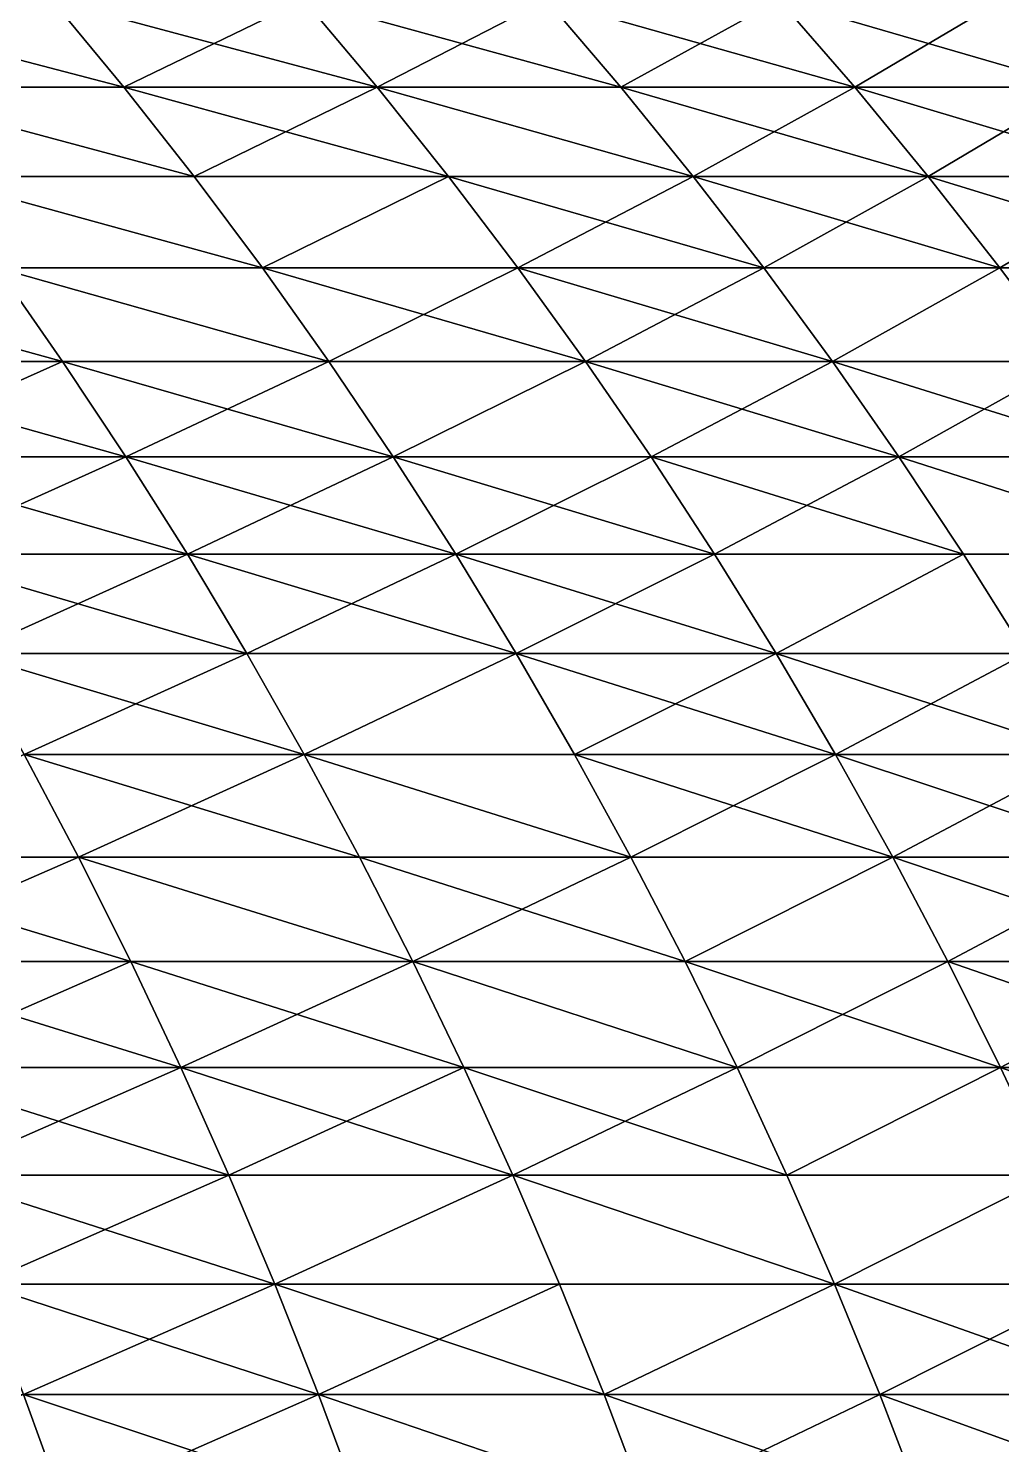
# Model space of a CAD drawing. Header units: millimetres. Extents: x -3250 to 8000, y -3250 to 3250.
# Drawn here: x 7240.7 to 7398.2, y 339 to 568.1 of the extents above; entities that cross this region are included whole.
import ezdxf

# ---------------------------------------------------------------- set-up
doc = ezdxf.new("R2010")
doc.units = ezdxf.units.MM
doc.header["$MEASUREMENT"] = 0
doc.layers.add('MESH_3D', color=2, linetype='CONTINUOUS')

msp = doc.modelspace()

# ---------------------------------------------------------------- linework, layer by layer
at = {"layer": 'MESH_3D'}
for points in [[(7202.19, 572.69, 1872.94), (7256.15, 558.59, 1925.42), (7213.64, 558.59, 1864.71)], [(7202.19, 572.69, 1872.94), (7244.5, 572.69, 1933.37), (7256.15, 558.59, 1925.42)], [(7256.15, 558.59, 24774.58), (7202.19, 572.69, 24827.06), (7213.64, 558.59, 24835.29)], [(7244.5, 572.69, 24766.63), (7202.19, 572.69, 24827.06), (7256.15, 558.59, 24774.58)], [(7244.5, 572.69, 1933.37), (7297.14, 558.59, 1987.18), (7256.15, 558.59, 1925.42)], [(7244.5, 572.69, 1933.37), (7285.29, 572.69, 1994.83), (7297.14, 558.59, 1987.18)], [(7285.29, 572.69, 24705.17), (7244.5, 572.69, 24766.63), (7256.15, 558.59, 24774.58)], [(7285.29, 572.69, 24705.17), (7256.15, 558.59, 24774.58), (7297.14, 558.59, 24712.82)], [(7285.29, 572.69, 1994.83), (7336.57, 558.59, 2049.93), (7297.14, 558.59, 1987.18)], [(7285.29, 572.69, 1994.83), (7324.54, 572.69, 2057.29), (7336.57, 558.59, 2049.93)], [(7324.54, 572.69, 24642.71), (7285.29, 572.69, 24705.17), (7297.14, 558.59, 24712.82)], [(7324.54, 572.69, 24642.71), (7297.14, 558.59, 24712.82), (7336.57, 558.59, 24650.07)], [(7324.54, 572.69, 2057.29), (7362.21, 572.69, 2120.71), (7374.43, 558.59, 2113.65)], [(7324.54, 572.69, 2057.29), (7374.43, 558.59, 2113.65), (7336.57, 558.59, 2049.93)], [(7362.21, 572.69, 24579.29), (7324.54, 572.69, 24642.71), (7336.57, 558.59, 24650.07)], [(7362.21, 572.69, 24579.29), (7336.57, 558.59, 24650.07), (7374.43, 558.59, 24586.35)], [(7362.21, 572.69, 2120.71), (7398.3, 572.69, 2185.04), (7410.68, 558.59, 2178.3)], [(7362.21, 572.69, 2120.71), (7410.68, 558.59, 2178.3), (7374.43, 558.59, 2113.65)], [(7398.3, 572.69, 24514.96), (7362.21, 572.69, 24579.29), (7374.43, 558.59, 24586.35)], [(7398.3, 572.69, 24514.96), (7374.43, 558.59, 24586.35), (7410.68, 558.59, 24521.7)], [(7213.64, 558.59, 1864.71), (7256.15, 558.59, 1925.42), (7267.51, 544.14, 1917.68)], [(7213.64, 558.59, 1864.71), (7267.51, 544.14, 1917.68), (7224.81, 544.14, 1856.68)], [(7267.51, 544.14, 24782.32), (7213.64, 558.59, 24835.29), (7224.81, 544.14, 24843.32)], [(7256.15, 558.59, 24774.58), (7213.64, 558.59, 24835.29), (7267.51, 544.14, 24782.32)], [(7256.15, 558.59, 1925.42), (7297.14, 558.59, 1987.18), (7308.69, 544.14, 1979.72)], [(7256.15, 558.59, 1925.42), (7308.69, 544.14, 1979.72), (7267.51, 544.14, 1917.68)], [(7297.14, 558.59, 24712.82), (7256.15, 558.59, 24774.58), (7267.51, 544.14, 24782.32)], [(7297.14, 558.59, 24712.82), (7267.51, 544.14, 24782.32), (7308.69, 544.14, 24720.28)], [(7297.14, 558.59, 1987.18), (7336.57, 558.59, 2049.93), (7348.3, 544.14, 2042.76)], [(7297.14, 558.59, 1987.18), (7348.3, 544.14, 2042.76), (7308.69, 544.14, 1979.72)], [(7348.3, 544.14, 24657.24), (7297.14, 558.59, 24712.82), (7308.69, 544.14, 24720.28)], [(7336.57, 558.59, 24650.07), (7297.14, 558.59, 24712.82), (7348.3, 544.14, 24657.24)], [(7336.57, 558.59, 2049.93), (7374.43, 558.59, 2113.65), (7386.33, 544.14, 2106.78)], [(7336.57, 558.59, 2049.93), (7386.33, 544.14, 2106.78), (7348.3, 544.14, 2042.76)], [(7374.43, 558.59, 24586.35), (7336.57, 558.59, 24650.07), (7348.3, 544.14, 24657.24)], [(7374.43, 558.59, 24586.35), (7348.3, 544.14, 24657.24), (7386.33, 544.14, 24593.22)], [(7374.43, 558.59, 2113.65), (7410.68, 558.59, 2178.3), (7386.33, 544.14, 2106.78)], [(7422.76, 544.14, 24528.28), (7374.43, 558.59, 24586.35), (7386.33, 544.14, 24593.22)], [(7410.68, 558.59, 24521.7), (7374.43, 558.59, 24586.35), (7422.76, 544.14, 24528.28)], [(7386.33, 544.14, 2106.78), (7410.68, 558.59, 2178.3), (7422.76, 544.14, 2171.72)], [(7224.81, 544.14, 1856.68), (7267.51, 544.14, 1917.68), (7278.57, 529.35, 1910.14)], [(7224.81, 544.14, 1856.68), (7278.57, 529.35, 1910.14), (7235.67, 529.35, 1848.87)], [(7278.57, 529.35, 24789.86), (7224.81, 544.14, 24843.32), (7235.67, 529.35, 24851.13)], [(7267.51, 544.14, 24782.32), (7224.81, 544.14, 24843.32), (7278.57, 529.35, 24789.86)], [(7267.51, 544.14, 1917.68), (7308.69, 544.14, 1979.72), (7278.57, 529.35, 1910.14)], [(7308.69, 544.14, 24720.28), (7267.51, 544.14, 24782.32), (7278.57, 529.35, 24789.86)], [(7278.57, 529.35, 1910.14), (7308.69, 544.14, 1979.72), (7319.93, 529.35, 1972.46)], [(7308.69, 544.14, 24720.28), (7278.57, 529.35, 24789.86), (7319.93, 529.35, 24727.54)], [(7308.69, 544.14, 1979.72), (7348.3, 544.14, 2042.76), (7359.72, 529.35, 2035.79)], [(7308.69, 544.14, 1979.72), (7359.72, 529.35, 2035.79), (7319.93, 529.35, 1972.46)], [(7348.3, 544.14, 24657.24), (7308.69, 544.14, 24720.28), (7319.93, 529.35, 24727.54)], [(7348.3, 544.14, 24657.24), (7319.93, 529.35, 24727.54), (7359.72, 529.35, 24664.21)], [(7348.3, 544.14, 2042.76), (7386.33, 544.14, 2106.78), (7397.92, 529.35, 2100.09)], [(7348.3, 544.14, 2042.76), (7397.92, 529.35, 2100.09), (7359.72, 529.35, 2035.79)], [(7386.33, 544.14, 24593.22), (7348.3, 544.14, 24657.24), (7359.72, 529.35, 24664.21)], [(7386.33, 544.14, 24593.22), (7359.72, 529.35, 24664.21), (7397.92, 529.35, 24599.91)], [(7386.33, 544.14, 2106.78), (7434.51, 529.35, 2165.32), (7397.92, 529.35, 2100.09)], [(7386.33, 544.14, 2106.78), (7422.76, 544.14, 2171.72), (7434.51, 529.35, 2165.32)], [(7422.76, 544.14, 24528.28), (7386.33, 544.14, 24593.22), (7397.92, 529.35, 24599.91)], [(7422.76, 544.14, 24528.28), (7397.92, 529.35, 24599.91), (7434.51, 529.35, 24534.68)], [(7191.26, 529.35, 1788.69), (7235.67, 529.35, 1848.87), (7246.24, 514.23, 1841.28)], [(7191.26, 529.35, 1788.69), (7246.24, 514.23, 1841.28), (7201.63, 514.23, 1780.84)], [(7235.67, 529.35, 24851.13), (7201.63, 514.23, 24919.16), (7246.24, 514.23, 24858.72)], [(7235.67, 529.35, 1848.87), (7289.32, 514.23, 1902.81), (7246.24, 514.23, 1841.28)], [(7235.67, 529.35, 1848.87), (7278.57, 529.35, 1910.14), (7289.32, 514.23, 1902.81)], [(7289.32, 514.23, 24797.19), (7235.67, 529.35, 24851.13), (7246.24, 514.23, 24858.72)], [(7278.57, 529.35, 24789.86), (7235.67, 529.35, 24851.13), (7289.32, 514.23, 24797.19)], [(7278.57, 529.35, 1910.14), (7319.93, 529.35, 1972.46), (7330.86, 514.23, 1965.4)], [(7278.57, 529.35, 1910.14), (7330.86, 514.23, 1965.4), (7289.32, 514.23, 1902.81)], [(7319.93, 529.35, 24727.54), (7278.57, 529.35, 24789.86), (7289.32, 514.23, 24797.19)], [(7319.93, 529.35, 24727.54), (7289.32, 514.23, 24797.19), (7330.86, 514.23, 24734.6)], [(7319.93, 529.35, 1972.46), (7359.72, 529.35, 2035.79), (7370.83, 514.23, 2029)], [(7319.93, 529.35, 1972.46), (7370.83, 514.23, 2029), (7330.86, 514.23, 1965.4)], [(7359.72, 529.35, 24664.21), (7319.93, 529.35, 24727.54), (7330.86, 514.23, 24734.6)], [(7359.72, 529.35, 24664.21), (7330.86, 514.23, 24734.6), (7370.83, 514.23, 24671)], [(7359.72, 529.35, 2035.79), (7397.92, 529.35, 2100.09), (7370.83, 514.23, 2029)], [(7397.92, 529.35, 24599.91), (7359.72, 529.35, 24664.21), (7370.83, 514.23, 24671)], [(7370.83, 514.23, 2029), (7397.92, 529.35, 2100.09), (7409.19, 514.23, 2093.58)], [(7397.92, 529.35, 24599.91), (7370.83, 514.23, 24671), (7409.19, 514.23, 24606.42)], [(7397.92, 529.35, 2100.09), (7434.51, 529.35, 2165.32), (7409.19, 514.23, 2093.58)], [(7434.51, 529.35, 24534.68), (7397.92, 529.35, 24599.91), (7409.19, 514.23, 24606.42)], [(7201.63, 514.23, 1780.84), (7246.24, 514.23, 1841.28), (7211.7, 498.79, 1773.21)], [(7256.49, 498.79, 24866.1), (7201.63, 514.23, 24919.16), (7211.7, 498.79, 24926.79)], [(7246.24, 514.23, 24858.72), (7201.63, 514.23, 24919.16), (7256.49, 498.79, 24866.1)], [(7211.7, 498.79, 1773.21), (7246.24, 514.23, 1841.28), (7256.49, 498.79, 1833.9)], [(7246.24, 514.23, 1841.28), (7289.32, 514.23, 1902.81), (7299.76, 498.79, 1895.69)], [(7246.24, 514.23, 1841.28), (7299.76, 498.79, 1895.69), (7256.49, 498.79, 1833.9)], [(7289.32, 514.23, 24797.19), (7246.24, 514.23, 24858.72), (7256.49, 498.79, 24866.1)], [(7289.32, 514.23, 24797.19), (7256.49, 498.79, 24866.1), (7299.76, 498.79, 24804.31)], [(7289.32, 514.23, 1902.81), (7330.86, 514.23, 1965.4), (7299.76, 498.79, 1895.69)], [(7330.86, 514.23, 24734.6), (7289.32, 514.23, 24797.19), (7299.76, 498.79, 24804.31)], [(7299.76, 498.79, 1895.69), (7330.86, 514.23, 1965.4), (7341.47, 498.79, 1958.55)], [(7330.86, 514.23, 24734.6), (7299.76, 498.79, 24804.31), (7341.47, 498.79, 24741.45)], [(7330.86, 514.23, 1965.4), (7381.6, 498.79, 2022.42), (7341.47, 498.79, 1958.55)], [(7330.86, 514.23, 1965.4), (7370.83, 514.23, 2029), (7381.6, 498.79, 2022.42)], [(7370.83, 514.23, 24671), (7330.86, 514.23, 24734.6), (7341.47, 498.79, 24741.45)], [(7370.83, 514.23, 24671), (7341.47, 498.79, 24741.45), (7381.6, 498.79, 24677.58)], [(7370.83, 514.23, 2029), (7420.13, 498.79, 2087.27), (7381.6, 498.79, 2022.42)], [(7370.83, 514.23, 2029), (7409.19, 514.23, 2093.58), (7420.13, 498.79, 2087.27)], [(7409.19, 514.23, 24606.42), (7370.83, 514.23, 24671), (7381.6, 498.79, 24677.58)], [(7409.19, 514.23, 24606.42), (7381.6, 498.79, 24677.58), (7420.13, 498.79, 24612.73)], [(7211.7, 498.79, 1773.21), (7266.43, 483.04, 1826.76), (7221.45, 483.04, 1765.82)], [(7211.7, 498.79, 1773.21), (7256.49, 498.79, 1833.9), (7266.43, 483.04, 1826.76)], [(7256.49, 498.79, 24866.1), (7211.7, 498.79, 24926.79), (7221.45, 483.04, 24934.18)], [(7256.49, 498.79, 24866.1), (7221.45, 483.04, 24934.18), (7266.43, 483.04, 24873.24)], [(7256.49, 498.79, 1833.9), (7299.76, 498.79, 1895.69), (7309.87, 483.04, 1888.8)], [(7256.49, 498.79, 1833.9), (7309.87, 483.04, 1888.8), (7266.43, 483.04, 1826.76)], [(7299.76, 498.79, 24804.31), (7256.49, 498.79, 24866.1), (7266.43, 483.04, 24873.24)], [(7299.76, 498.79, 24804.31), (7266.43, 483.04, 24873.24), (7309.87, 483.04, 24811.2)], [(7299.76, 498.79, 1895.69), (7341.47, 498.79, 1958.55), (7351.75, 483.04, 1951.9)], [(7299.76, 498.79, 1895.69), (7351.75, 483.04, 1951.9), (7309.87, 483.04, 1888.8)], [(7341.47, 498.79, 24741.45), (7299.76, 498.79, 24804.31), (7309.87, 483.04, 24811.2)], [(7341.47, 498.79, 24741.45), (7309.87, 483.04, 24811.2), (7351.75, 483.04, 24748.1)], [(7341.47, 498.79, 1958.55), (7392.05, 483.04, 2016.03), (7351.75, 483.04, 1951.9)], [(7341.47, 498.79, 1958.55), (7381.6, 498.79, 2022.42), (7392.05, 483.04, 2016.03)], [(7381.6, 498.79, 24677.58), (7341.47, 498.79, 24741.45), (7351.75, 483.04, 24748.1)], [(7381.6, 498.79, 24677.58), (7351.75, 483.04, 24748.1), (7392.05, 483.04, 24683.97)], [(7381.6, 498.79, 2022.42), (7420.13, 498.79, 2087.27), (7430.73, 483.04, 2081.15)], [(7381.6, 498.79, 2022.42), (7430.73, 483.04, 2081.15), (7392.05, 483.04, 2016.03)], [(7430.73, 483.04, 24618.85), (7381.6, 498.79, 24677.58), (7392.05, 483.04, 24683.97)], [(7420.13, 498.79, 24612.73), (7381.6, 498.79, 24677.58), (7430.73, 483.04, 24618.85)], [(7221.45, 483.04, 1765.82), (7266.43, 483.04, 1826.76), (7276.05, 466.99, 1819.84)], [(7221.45, 483.04, 1765.82), (7276.05, 466.99, 1819.84), (7230.9, 466.99, 1758.67)], [(7266.43, 483.04, 24873.24), (7221.45, 483.04, 24934.18), (7230.9, 466.99, 24941.33)], [(7266.43, 483.04, 24873.24), (7230.9, 466.99, 24941.33), (7276.05, 466.99, 24880.16)], [(7266.43, 483.04, 1826.76), (7309.87, 483.04, 1888.8), (7276.05, 466.99, 1819.84)], [(7319.66, 466.99, 24817.87), (7266.43, 483.04, 24873.24), (7276.05, 466.99, 24880.16)], [(7309.87, 483.04, 24811.2), (7266.43, 483.04, 24873.24), (7319.66, 466.99, 24817.87)], [(7276.05, 466.99, 1819.84), (7309.87, 483.04, 1888.8), (7319.66, 466.99, 1882.13)], [(7309.87, 483.04, 1888.8), (7351.75, 483.04, 1951.9), (7361.7, 466.99, 1945.48)], [(7309.87, 483.04, 1888.8), (7361.7, 466.99, 1945.48), (7319.66, 466.99, 1882.13)], [(7351.75, 483.04, 24748.1), (7309.87, 483.04, 24811.2), (7319.66, 466.99, 24817.87)], [(7351.75, 483.04, 24748.1), (7319.66, 466.99, 24817.87), (7361.7, 466.99, 24754.52)], [(7351.75, 483.04, 1951.9), (7392.05, 483.04, 2016.03), (7361.7, 466.99, 1945.48)], [(7392.05, 483.04, 24683.97), (7351.75, 483.04, 24748.1), (7361.7, 466.99, 24754.52)], [(7361.7, 466.99, 1945.48), (7392.05, 483.04, 2016.03), (7402.15, 466.99, 2009.86)], [(7392.05, 483.04, 24683.97), (7361.7, 466.99, 24754.52), (7402.15, 466.99, 24690.14)], [(7392.05, 483.04, 2016.03), (7430.73, 483.04, 2081.15), (7402.15, 466.99, 2009.86)], [(7430.73, 483.04, 24618.85), (7392.05, 483.04, 24683.97), (7402.15, 466.99, 24690.14)], [(7230.9, 466.99, 1758.67), (7276.05, 466.99, 1819.84), (7285.33, 450.66, 1813.17)], [(7230.9, 466.99, 1758.67), (7285.33, 450.66, 1813.17), (7240.02, 450.66, 1751.76)], [(7276.05, 466.99, 24880.16), (7230.9, 466.99, 24941.33), (7240.02, 450.66, 24948.24)], [(7276.05, 466.99, 24880.16), (7240.02, 450.66, 24948.24), (7285.33, 450.66, 24886.83)], [(7276.05, 466.99, 1819.84), (7319.66, 466.99, 1882.13), (7285.33, 450.66, 1813.17)], [(7319.66, 466.99, 24817.87), (7276.05, 466.99, 24880.16), (7285.33, 450.66, 24886.83)], [(7285.33, 450.66, 1813.17), (7319.66, 466.99, 1882.13), (7329.11, 450.66, 1875.68)], [(7319.66, 466.99, 24817.87), (7285.33, 450.66, 24886.83), (7329.11, 450.66, 24824.32)], [(7319.66, 466.99, 1882.13), (7361.7, 466.99, 1945.48), (7371.31, 450.66, 1939.27)], [(7319.66, 466.99, 1882.13), (7371.31, 450.66, 1939.27), (7329.11, 450.66, 1875.68)], [(7361.7, 466.99, 24754.52), (7319.66, 466.99, 24817.87), (7329.11, 450.66, 24824.32)], [(7361.7, 466.99, 24754.52), (7329.11, 450.66, 24824.32), (7371.31, 450.66, 24760.73)], [(7361.7, 466.99, 1945.48), (7402.15, 466.99, 2009.86), (7411.92, 450.66, 2003.89)], [(7361.7, 466.99, 1945.48), (7411.92, 450.66, 2003.89), (7371.31, 450.66, 1939.27)], [(7402.15, 466.99, 24690.14), (7361.7, 466.99, 24754.52), (7371.31, 450.66, 24760.73)], [(7402.15, 466.99, 24690.14), (7371.31, 450.66, 24760.73), (7411.92, 450.66, 24696.11)], [(7201.8, 434.04, 1684.63), (7240.02, 450.66, 1751.76), (7248.81, 434.04, 1745.1)], [(7240.02, 450.66, 24948.24), (7201.8, 434.04, 25015.37), (7248.81, 434.04, 24954.9)], [(7240.02, 450.66, 1751.76), (7294.29, 434.04, 1806.73), (7248.81, 434.04, 1745.1)], [(7240.02, 450.66, 1751.76), (7285.33, 450.66, 1813.17), (7294.29, 434.04, 1806.73)], [(7285.33, 450.66, 24886.83), (7240.02, 450.66, 24948.24), (7248.81, 434.04, 24954.9)], [(7285.33, 450.66, 24886.83), (7248.81, 434.04, 24954.9), (7294.29, 434.04, 24893.27)], [(7285.33, 450.66, 1813.17), (7338.22, 434.04, 1869.47), (7294.29, 434.04, 1806.73)], [(7285.33, 450.66, 1813.17), (7329.11, 450.66, 1875.68), (7338.22, 434.04, 1869.47)], [(7338.22, 434.04, 24830.53), (7285.33, 450.66, 24886.83), (7294.29, 434.04, 24893.27)], [(7329.11, 450.66, 24824.32), (7285.33, 450.66, 24886.83), (7338.22, 434.04, 24830.53)], [(7329.11, 450.66, 1875.68), (7380.58, 434.04, 1933.29), (7338.22, 434.04, 1869.47)], [(7329.11, 450.66, 1875.68), (7371.31, 450.66, 1939.27), (7380.58, 434.04, 1933.29)], [(7371.31, 450.66, 24760.73), (7329.11, 450.66, 24824.32), (7338.22, 434.04, 24830.53)], [(7371.31, 450.66, 24760.73), (7338.22, 434.04, 24830.53), (7380.58, 434.04, 24766.71)], [(7371.31, 450.66, 1939.27), (7411.92, 450.66, 2003.89), (7421.33, 434.04, 1998.14)], [(7371.31, 450.66, 1939.27), (7421.33, 434.04, 1998.14), (7380.58, 434.04, 1933.29)], [(7411.92, 450.66, 24696.11), (7371.31, 450.66, 24760.73), (7380.58, 434.04, 24766.71)], [(7411.92, 450.66, 24696.11), (7380.58, 434.04, 24766.71), (7421.33, 434.04, 24701.86)], [(7201.8, 434.04, 1684.63), (7257.27, 417.15, 1738.69), (7210.1, 417.15, 1678.01)], [(7201.8, 434.04, 1684.63), (7248.81, 434.04, 1745.1), (7257.27, 417.15, 1738.69)], [(7248.81, 434.04, 24954.9), (7201.8, 434.04, 25015.37), (7210.1, 417.15, 25021.99)], [(7248.81, 434.04, 24954.9), (7210.1, 417.15, 25021.99), (7257.27, 417.15, 24961.31)], [(7248.81, 434.04, 1745.1), (7302.91, 417.15, 1800.53), (7257.27, 417.15, 1738.69)], [(7248.81, 434.04, 1745.1), (7294.29, 434.04, 1806.73), (7302.91, 417.15, 1800.53)], [(7302.91, 417.15, 24899.47), (7248.81, 434.04, 24954.9), (7257.27, 417.15, 24961.31)], [(7294.29, 434.04, 24893.27), (7248.81, 434.04, 24954.9), (7302.91, 417.15, 24899.47)], [(7294.29, 434.04, 1806.73), (7338.22, 434.04, 1869.47), (7346.99, 417.15, 1863.49)], [(7294.29, 434.04, 1806.73), (7346.99, 417.15, 1863.49), (7302.91, 417.15, 1800.53)], [(7338.22, 434.04, 24830.53), (7294.29, 434.04, 24893.27), (7302.91, 417.15, 24899.47)], [(7338.22, 434.04, 24830.53), (7302.91, 417.15, 24899.47), (7346.99, 417.15, 24836.51)], [(7338.22, 434.04, 1869.47), (7380.58, 434.04, 1933.29), (7346.99, 417.15, 1863.49)], [(7380.58, 434.04, 24766.71), (7338.22, 434.04, 24830.53), (7346.99, 417.15, 24836.51)], [(7346.99, 417.15, 1863.49), (7380.58, 434.04, 1933.29), (7389.49, 417.15, 1927.53)], [(7380.58, 434.04, 24766.71), (7346.99, 417.15, 24836.51), (7389.49, 417.15, 24772.47)], [(7380.58, 434.04, 1933.29), (7421.33, 434.04, 1998.14), (7430.38, 417.15, 1992.61)], [(7380.58, 434.04, 1933.29), (7430.38, 417.15, 1992.61), (7389.49, 417.15, 1927.53)], [(7421.33, 434.04, 24701.86), (7380.58, 434.04, 24766.71), (7389.49, 417.15, 24772.47)], [(7421.33, 434.04, 24701.86), (7389.49, 417.15, 24772.47), (7430.38, 417.15, 24707.39)], [(7210.1, 417.15, 1678.01), (7265.39, 400, 1732.54), (7218.06, 400, 1671.66)], [(7210.1, 417.15, 1678.01), (7257.27, 417.15, 1738.69), (7265.39, 400, 1732.54)], [(7257.27, 417.15, 24961.31), (7210.1, 417.15, 25021.99), (7218.06, 400, 25028.34)], [(7257.27, 417.15, 24961.31), (7218.06, 400, 25028.34), (7265.39, 400, 24967.46)], [(7257.27, 417.15, 1738.69), (7302.91, 417.15, 1800.53), (7311.18, 400, 1794.59)], [(7257.27, 417.15, 1738.69), (7311.18, 400, 1794.59), (7265.39, 400, 1732.54)], [(7302.91, 417.15, 24899.47), (7257.27, 417.15, 24961.31), (7265.39, 400, 24967.46)], [(7302.91, 417.15, 24899.47), (7265.39, 400, 24967.46), (7311.18, 400, 24905.41)], [(7302.91, 417.15, 1800.53), (7355.41, 400, 1857.75), (7311.18, 400, 1794.59)], [(7302.91, 417.15, 1800.53), (7346.99, 417.15, 1863.49), (7355.41, 400, 1857.75)], [(7355.41, 400, 24842.25), (7302.91, 417.15, 24899.47), (7311.18, 400, 24905.41)], [(7346.99, 417.15, 24836.51), (7302.91, 417.15, 24899.47), (7355.41, 400, 24842.25)], [(7346.99, 417.15, 1863.49), (7398.05, 400, 1922), (7355.41, 400, 1857.75)], [(7346.99, 417.15, 1863.49), (7389.49, 417.15, 1927.53), (7398.05, 400, 1922)], [(7389.49, 417.15, 24772.47), (7346.99, 417.15, 24836.51), (7355.41, 400, 24842.25)], [(7389.49, 417.15, 24772.47), (7355.41, 400, 24842.25), (7398.05, 400, 24778)], [(7389.49, 417.15, 1927.53), (7439.08, 400, 1987.29), (7398.05, 400, 1922)], [(7389.49, 417.15, 1927.53), (7430.38, 417.15, 1992.61), (7439.08, 400, 1987.29)], [(7430.38, 417.15, 24707.39), (7389.49, 417.15, 24772.47), (7398.05, 400, 24778)], [(7430.38, 417.15, 24707.39), (7398.05, 400, 24778), (7439.08, 400, 24712.71)], [(7218.06, 400, 1671.66), (7273.17, 382.6, 1726.65), (7225.69, 382.6, 1665.57)], [(7218.06, 400, 1671.66), (7265.39, 400, 1732.54), (7273.17, 382.6, 1726.65)], [(7265.39, 400, 24967.46), (7218.06, 400, 25028.34), (7225.69, 382.6, 25034.43)], [(7265.39, 400, 24967.46), (7225.69, 382.6, 25034.43), (7273.17, 382.6, 24973.35)], [(7265.39, 400, 1732.54), (7311.18, 400, 1794.59), (7273.17, 382.6, 1726.65)], [(7319.1, 382.6, 24911.11), (7265.39, 400, 24967.46), (7273.17, 382.6, 24973.35)], [(7311.18, 400, 24905.41), (7265.39, 400, 24967.46), (7319.1, 382.6, 24911.11)], [(7273.17, 382.6, 1726.65), (7311.18, 400, 1794.59), (7319.1, 382.6, 1788.89)], [(7311.18, 400, 1794.59), (7355.41, 400, 1857.75), (7363.47, 382.6, 1852.26)], [(7311.18, 400, 1794.59), (7363.47, 382.6, 1852.26), (7319.1, 382.6, 1788.89)], [(7355.41, 400, 24842.25), (7311.18, 400, 24905.41), (7319.1, 382.6, 24911.11)], [(7355.41, 400, 24842.25), (7319.1, 382.6, 24911.11), (7363.47, 382.6, 24847.74)], [(7355.41, 400, 1857.75), (7398.05, 400, 1922), (7363.47, 382.6, 1852.26)], [(7398.05, 400, 24778), (7355.41, 400, 24842.25), (7363.47, 382.6, 24847.74)], [(7363.47, 382.6, 1852.26), (7398.05, 400, 1922), (7406.25, 382.6, 1916.71)], [(7398.05, 400, 24778), (7363.47, 382.6, 24847.74), (7406.25, 382.6, 24783.29)], [(7398.05, 400, 1922), (7439.08, 400, 1987.29), (7447.4, 382.6, 1982.21)], [(7398.05, 400, 1922), (7447.4, 382.6, 1982.21), (7406.25, 382.6, 1916.71)], [(7439.08, 400, 24712.71), (7398.05, 400, 24778), (7406.25, 382.6, 24783.29)], [(7225.69, 382.6, 1665.57), (7273.17, 382.6, 1726.65), (7280.59, 364.97, 1721.02)], [(7225.69, 382.6, 1665.57), (7280.59, 364.97, 1721.02), (7232.98, 364.97, 1659.76)], [(7273.17, 382.6, 24973.35), (7225.69, 382.6, 25034.43), (7232.98, 364.97, 25040.24)], [(7273.17, 382.6, 24973.35), (7232.98, 364.97, 25040.24), (7280.59, 364.97, 24978.98)], [(7273.17, 382.6, 1726.65), (7319.1, 382.6, 1788.89), (7280.59, 364.97, 1721.02)], [(7319.1, 382.6, 24911.11), (7273.17, 382.6, 24973.35), (7280.59, 364.97, 24978.98)], [(7280.59, 364.97, 1721.02), (7319.1, 382.6, 1788.89), (7326.67, 364.97, 1783.45)], [(7319.1, 382.6, 24911.11), (7280.59, 364.97, 24978.98), (7326.67, 364.97, 24916.55)], [(7319.1, 382.6, 1788.89), (7371.17, 364.97, 1847.01), (7326.67, 364.97, 1783.45)], [(7319.1, 382.6, 1788.89), (7363.47, 382.6, 1852.26), (7371.17, 364.97, 1847.01)], [(7371.17, 364.97, 24852.99), (7319.1, 382.6, 24911.11), (7326.67, 364.97, 24916.55)], [(7363.47, 382.6, 24847.74), (7319.1, 382.6, 24911.11), (7371.17, 364.97, 24852.99)], [(7363.47, 382.6, 1852.26), (7406.25, 382.6, 1916.71), (7371.17, 364.97, 1847.01)], [(7406.25, 382.6, 24783.29), (7363.47, 382.6, 24847.74), (7371.17, 364.97, 24852.99)], [(7371.17, 364.97, 1847.01), (7406.25, 382.6, 1916.71), (7414.07, 364.97, 1911.65)], [(7406.25, 382.6, 24783.29), (7371.17, 364.97, 24852.99), (7414.07, 364.97, 24788.35)], [(7232.98, 364.97, 1659.76), (7280.59, 364.97, 1721.02), (7287.67, 347.11, 1715.66)], [(7232.98, 364.97, 1659.76), (7287.67, 347.11, 1715.66), (7239.92, 347.11, 1654.23)], [(7280.59, 364.97, 24978.98), (7232.98, 364.97, 25040.24), (7239.92, 347.11, 25045.77)], [(7280.59, 364.97, 24978.98), (7239.92, 347.11, 25045.77), (7287.67, 347.11, 24984.34)], [(7280.59, 364.97, 1721.02), (7326.67, 364.97, 1783.45), (7333.88, 347.11, 1778.27)], [(7280.59, 364.97, 1721.02), (7333.88, 347.11, 1778.27), (7287.67, 347.11, 1715.66)], [(7326.67, 364.97, 24916.55), (7280.59, 364.97, 24978.98), (7287.67, 347.11, 24984.34)], [(7326.67, 364.97, 24916.55), (7287.67, 347.11, 24984.34), (7333.88, 347.11, 24921.73)], [(7326.67, 364.97, 1783.45), (7371.17, 364.97, 1847.01), (7333.88, 347.11, 1778.27)], [(7371.17, 364.97, 24852.99), (7326.67, 364.97, 24916.55), (7333.88, 347.11, 24921.73)], [(7333.88, 347.11, 1778.27), (7371.17, 364.97, 1847.01), (7378.51, 347.11, 1842)], [(7371.17, 364.97, 24852.99), (7333.88, 347.11, 24921.73), (7378.51, 347.11, 24858)], [(7371.17, 364.97, 1847.01), (7421.53, 347.11, 1906.84), (7378.51, 347.11, 1842)], [(7371.17, 364.97, 1847.01), (7414.07, 364.97, 1911.65), (7421.53, 347.11, 1906.84)], [(7414.07, 364.97, 24788.35), (7371.17, 364.97, 24852.99), (7378.51, 347.11, 24858)], [(7414.07, 364.97, 24788.35), (7378.51, 347.11, 24858), (7421.53, 347.11, 24793.16)], [(7190.65, 347.11, 1594), (7239.92, 347.11, 1654.23), (7246.51, 329.03, 1648.97)], [(7190.65, 347.11, 1594), (7246.51, 329.03, 1648.97), (7197.11, 329.03, 1588.59)], [(7239.92, 347.11, 25045.77), (7197.11, 329.03, 25111.41), (7246.51, 329.03, 25051.03)], [(7239.92, 347.11, 1654.23), (7287.67, 347.11, 1715.66), (7294.39, 329.03, 1710.57)], [(7239.92, 347.11, 1654.23), (7294.39, 329.03, 1710.57), (7246.51, 329.03, 1648.97)], [(7287.67, 347.11, 24984.34), (7239.92, 347.11, 25045.77), (7246.51, 329.03, 25051.03)], [(7287.67, 347.11, 24984.34), (7246.51, 329.03, 25051.03), (7294.39, 329.03, 24989.43)], [(7287.67, 347.11, 1715.66), (7333.88, 347.11, 1778.27), (7340.72, 329.03, 1773.35)], [(7287.67, 347.11, 1715.66), (7340.72, 329.03, 1773.35), (7294.39, 329.03, 1710.57)], [(7340.72, 329.03, 24926.65), (7287.67, 347.11, 24984.34), (7294.39, 329.03, 24989.43)], [(7333.88, 347.11, 24921.73), (7287.67, 347.11, 24984.34), (7340.72, 329.03, 24926.65)], [(7333.88, 347.11, 1778.27), (7378.51, 347.11, 1842), (7385.47, 329.03, 1837.26)], [(7333.88, 347.11, 1778.27), (7385.47, 329.03, 1837.26), (7340.72, 329.03, 1773.35)], [(7378.51, 347.11, 24858), (7333.88, 347.11, 24921.73), (7340.72, 329.03, 24926.65)], [(7378.51, 347.11, 24858), (7340.72, 329.03, 24926.65), (7385.47, 329.03, 24862.74)], [(7378.51, 347.11, 1842), (7421.53, 347.11, 1906.84), (7428.61, 329.03, 1902.26)], [(7378.51, 347.11, 1842), (7428.61, 329.03, 1902.26), (7385.47, 329.03, 1837.26)], [(7421.53, 347.11, 24793.16), (7378.51, 347.11, 24858), (7385.47, 329.03, 24862.74)], [(7421.53, 347.11, 24793.16), (7385.47, 329.03, 24862.74), (7428.61, 329.03, 24797.74)]]:
    msp.add_3dface(points, dxfattribs=at)

doc.saveas('drawing.dxf')
